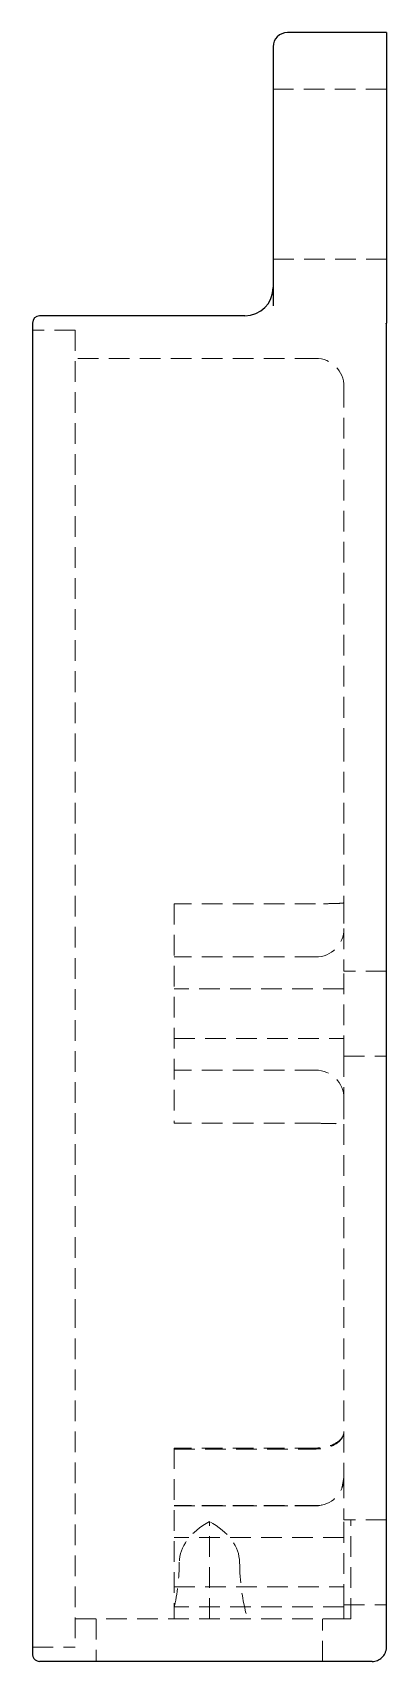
# Model space of a CAD drawing. Header units: millimetres. Extents: x 57 to 233, y 7 to 168.
# Drawn here: x 211.3 to 233, y 7 to 107 of the extents above.
import ezdxf

# ---------------------------------------------------------------- set-up
doc = ezdxf.new("R2010")
doc.units = ezdxf.units.MM
doc.linetypes.add('HIDDEN', pattern=[1.905, 1.27, -0.635])

msp = doc.modelspace()

# ---------------------------------------------------------------- linework, layer by layer
at = {"color": 7, "linetype": 'Continuous', "lineweight": 25}
for p, q in [((226.04, 106.13), (226.04, 98.3)), ((233, 107), (226.91, 107)), ((233, 107), (233, 98.3)), ((226.04, 98.3), (226.04, 90.22)), ((233, 98.3), (233, 89.16)), ((211.26, 89.17), (211.26, 63.52)), ((224.3, 89.61), (211.69, 89.61)), ((233, 63.52), (233, 86.48)), ((211.26, 63.52), (211.26, 28.74)), ((233, 28.74), (233, 63.52)), ((211.26, 28.74), (211.26, 7.43)), ((233, 7.87), (233, 28.74)), ((232.13, 7), (211.69, 7))]:
    msp.add_line(p, q, dxfattribs=at)
at = {"color": 7, "linetype": 'HIDDEN', "lineweight": 18}
for p, q in [((233, 103.52), (226.04, 103.52)), ((226.04, 93.09), (233, 93.09)), ((213.87, 88.74), (211.26, 88.74)), ((213.87, 88.74), (213.87, 63.52)), ((228.65, 87), (213.87, 87)), ((230.39, 85.26), (230.39, 63.52)), ((213.87, 63.52), (213.87, 28.74)), ((230.39, 63.52), (230.39, 53.58)), ((219.95, 53.52), (219.95, 40.04)), ((228.65, 53.52), (219.95, 53.52)), ((230.39, 53.58), (230.39, 51.99)), ((230.39, 51.99), (230.39, 49.38)), ((228.65, 50.25), (219.95, 50.25)), ((230.39, 44.16), (230.39, 49.38)), ((233, 49.38), (230.39, 49.38)), ((230.39, 48.29), (219.95, 48.29)), ((219.95, 45.25), (230.39, 45.25)), ((230.39, 44.16), (230.39, 41.56)), ((230.39, 44.16), (233, 44.16)), ((228.65, 43.29), (219.95, 43.29)), ((230.39, 41.56), (230.39, 39.98)), ((228.65, 40.04), (219.95, 40.04)), ((228.65, 40.04), (219.95, 40.04)), ((230.39, 39.98), (230.39, 28.74)), ((213.87, 28.74), (213.87, 7.87)), ((230.39, 28.74), (230.39, 21.1)), ((230.39, 21.1), (230.39, 18.29)), ((228.65, 20.1), (219.95, 20.1)), ((219.95, 20.1), (219.95, 10.36)), ((219.95, 20.04), (228.65, 20.04)), ((230.28, 17.71), (230.39, 18.29)), ((230.39, 18.29), (230.39, 15.7)), ((228.65, 16.57), (219.95, 16.57)), ((228.65, 16.56), (219.95, 16.56)), ((219.95, 16.55), (228.65, 16.55)), ((222.13, 9.61), (222.13, 15.6)), ((230.39, 10.48), (230.39, 15.7)), ((233, 15.7), (230.39, 15.7)), ((230.82, 15.7), (230.82, 15.7)), ((230.82, 9.61), (230.82, 15.7)), ((230.39, 14.61), (219.95, 14.61)), ((219.95, 11.57), (230.39, 11.57)), ((219.95, 9.61), (219.95, 10.36)), ((230.39, 10.36), (219.95, 10.36)), ((230.39, 10.48), (230.39, 10.36)), ((230.39, 10.48), (233, 10.48)), ((230.39, 9.61), (230.39, 10.36)), ((230.39, 9.61), (213.87, 9.61)), ((215.17, 9.61), (215.17, 7)), ((229.08, 7), (229.08, 9.61)), ((230.39, 9.61), (230.82, 9.61)), ((230.82, 9.61), (230.82, 9.61)), ((211.26, 7.87), (213.87, 7.87))]:
    msp.add_line(p, q, dxfattribs=at)
at = {"color": 7, "linetype": 'HIDDEN', "lineweight": 18, "flags": 128}
for points in [[(230.39, 18.3), (230.35, 17.97), (230.26, 17.65)], [(229.02, 16.61), (228.99, 16.6), (228.65, 16.57)]]:
    msp.add_lwpolyline(points, dxfattribs=at)
at = {"color": 7, "linetype": 'Continuous', "lineweight": 25}
for centre, radius, start, end in [((226.91, 106.13), 0.87, 90, 180), ((224.3, 91.35), 1.74, 270, 0), ((211.69, 89.17), 0.435, 90, 180)]:
    msp.add_arc(centre, radius, start, end, dxfattribs=at)
at = {"color": 7, "linetype": 'HIDDEN', "lineweight": 18}
for centre, start, end in [((228.65, 85.26), 0, 90), ((228.65, 51.99), 270, 0), ((228.65, 41.56), 0, 90), ((228.65, 18.29), 270, 0)]:
    msp.add_arc(centre, 1.74, start, end, dxfattribs=at)
for centre, major_axis, start_param, end_param in [((226.3, 13.09), (6.02, 0), 2.33603, 3.14159), ((217.95, 13.09), (6.02, 0), 0, 0.80556), ((182.12, 13.09), (38.15, 0), 6.15305, 6.28319), ((182.12, 13.09), (38.15, 0), 6.15305, 6.28319), ((262.13, 13.09), (38.15, 0), 3.14159, 3.30017), ((262.13, 13.09), (38.15, 0), 3.14159, 3.30017)]:
    msp.add_ellipse(centre, major_axis=major_axis, ratio=0.57735, start_param=start_param, end_param=end_param, dxfattribs=at)
at = {"color": 7, "linetype": 'Continuous', "lineweight": 25}
for points, knots in [([(233, 86.48), (233, 86.57), (233, 86.74), (233, 86.98), (233, 87.21), (233, 87.43), (233, 87.69), (233, 88), (233, 88.38), (233, 88.72), (233, 88.94), (233, 89.07), (232.99, 89.12), (232.99, 89.15)], [0, 0, 0, 0, 0.12111, 0.23055, 0.33007, 0.42139, 0.50599, 0.63155, 0.7653, 0.88942, 0.94662, 0.97415, 1, 1, 1, 1]), ([(211.26, 7.43), (211.26, 7.43), (211.26, 7.43), (211.26, 7.4), (211.26, 7.37), (211.27, 7.31), (211.28, 7.28), (211.32, 7.2), (211.35, 7.16), (211.43, 7.08), (211.48, 7.05), (211.58, 7.01), (211.64, 7), (211.69, 7)], [-0.0003306, -0.0003306, -0.0003306, -0.0003306, 0, 0, 0.0111269, 0.0111269, 0.0222114, 0.0222114, 0.0422727, 0.0422727, 0.0614689, 0.0614689, 0.0802484, 0.0802484, 0.0802484, 0.0802484]), ([(232.13, 7), (232.23, 7), (232.34, 7.02), (232.55, 7.1), (232.64, 7.16), (232.8, 7.31), (232.87, 7.4), (232.94, 7.56), (232.96, 7.62), (232.99, 7.74), (233, 7.8), (233, 7.87), (233, 7.87), (233, 7.87)], [0, 0, 0, 0, 0.0375, 0.0375, 0.07583, 0.07583, 0.115888, 0.115888, 0.138137, 0.138137, 0.160477, 0.160477, 0.160945, 0.160945, 0.160945, 0.160945])]:
    msp.add_open_spline(points, degree=3, knots=knots, dxfattribs=at)
at = {"color": 7, "linetype": 'HIDDEN', "lineweight": 18}
for points, knots in [([(230.39, 53.58), (230.39, 53.58), (230.39, 53.58), (230.38, 53.57), (230.34, 53.56), (230.16, 53.54), (230.03, 53.54), (229.71, 53.53), (229.52, 53.52), (229.1, 53.52), (228.87, 53.52), (228.65, 53.52)], [-0.002113, -0.002113, -0.002113, -0.002113, 0, 0, 0.078803, 0.078803, 0.156951, 0.156951, 0.235062, 0.235062, 0.313157, 0.313157, 0.313157, 0.313157]), ([(230.39, 53.58), (230.39, 53.58), (230.39, 53.58), (230.38, 53.57), (230.34, 53.56), (230.16, 53.54), (230.03, 53.54), (229.71, 53.53), (229.52, 53.52), (229.1, 53.52), (228.87, 53.52), (228.65, 53.52)], [-0.628427, -0.628427, -0.628427, -0.628427, -0.626314, -0.626314, -0.547511, -0.547511, -0.469363, -0.469363, -0.391252, -0.391252, -0.313157, -0.313157, -0.313157, -0.313157]), ([(228.65, 40.04), (228.88, 40.04), (229.1, 40.03), (229.52, 40.02), (229.72, 40.02), (230.04, 40.01), (230.17, 40), (230.34, 39.99), (230.39, 39.99), (230.39, 39.98)], [0, 0, 0, 0, 0.25, 0.25, 0.5, 0.5, 0.75, 0.75, 1, 1, 1, 1]), ([(230.39, 21.1), (230.39, 21.1), (230.39, 21.1), (230.39, 21.03), (230.37, 20.96), (230.32, 20.82), (230.29, 20.76), (230.14, 20.57), (230.01, 20.47), (229.69, 20.29), (229.5, 20.22), (229.09, 20.13), (228.87, 20.1), (228.65, 20.1)], [-0.637971, -0.637971, -0.637971, -0.637971, -0.637313, -0.637313, -0.594523, -0.594523, -0.551876, -0.551876, -0.472609, -0.472609, -0.3952, -0.3952, -0.318657, -0.318657, -0.318657, -0.318657]), ([(230.39, 21.09), (230.39, 21.09), (230.39, 21.09), (230.39, 21.01), (230.37, 20.94), (230.32, 20.8), (230.28, 20.73), (230.14, 20.54), (230.01, 20.42), (229.69, 20.24), (229.5, 20.17), (229.09, 20.07), (228.87, 20.04), (228.65, 20.04)], [-0.640215, -0.640215, -0.640215, -0.640215, -0.639543, -0.639543, -0.596009, -0.596009, -0.552652, -0.552652, -0.4731, -0.4731, -0.395892, -0.395892, -0.319772, -0.319772, -0.319772, -0.319772])]:
    msp.add_open_spline(points, degree=3, knots=knots, dxfattribs=at)

doc.saveas('drawing.dxf')
